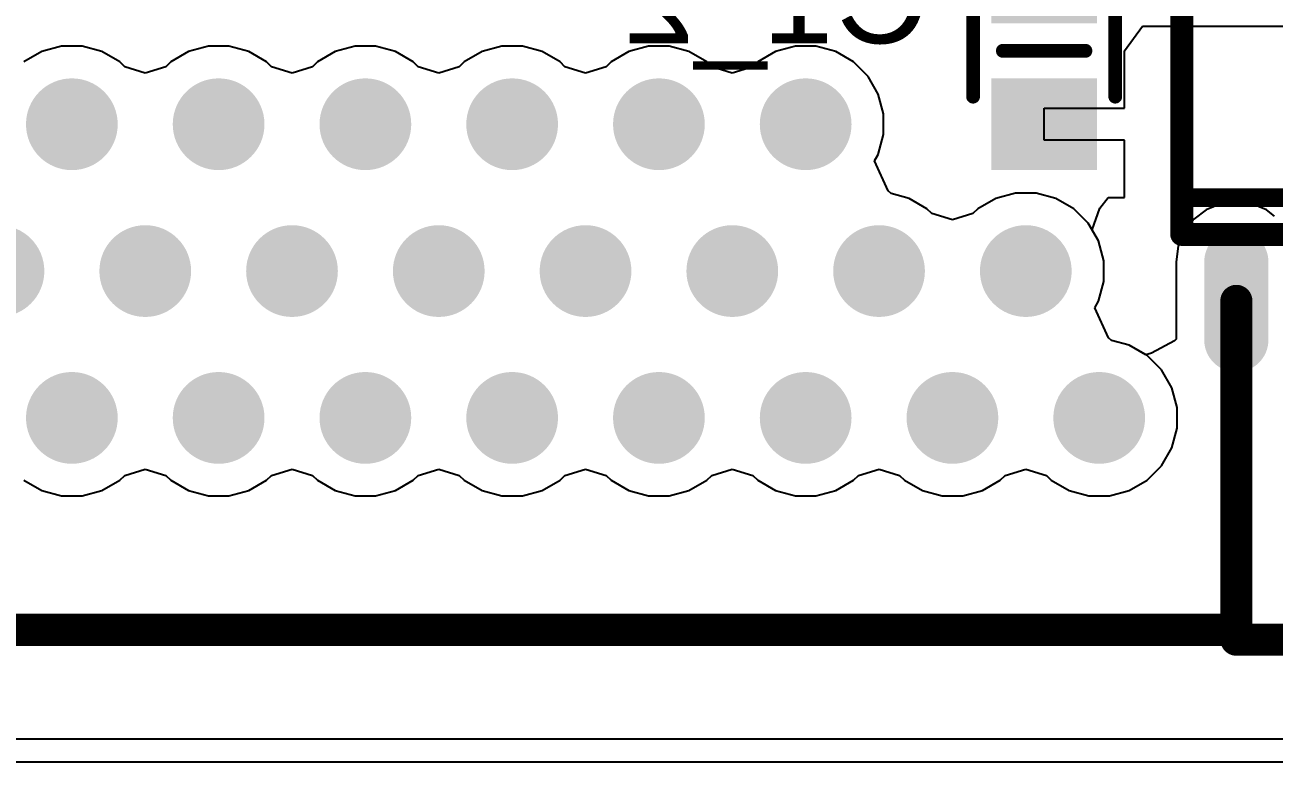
# Model space of a CAD drawing. Header units: inches. Extents: x 0 to 106, y 0 to 106.
# Drawn here: x 44.89 to 58.51, y 57.25 to 65.28 of the extents above; entities that cross this region are included whole.
import ezdxf

# ---------------------------------------------------------------- set-up
doc = ezdxf.new("R2010")
doc.units = ezdxf.units.IN
for name, color, linetype in [('Bottom Layer', 5, 'Continuous'), ('Bottom Overlay', 54, 'Continuous'), ('Bottom Paste', 16, 'Continuous'), ('Bottom Solder', 6, 'Continuous'), ('Layer 1', 16, 'Continuous'), ('Layer 2', 76, 'Continuous'), ('Mechanical 13', 56, 'Continuous'), ('Top Layer', 1, 'Continuous'), ('Via Holes', 16, 'Continuous')]:
    doc.layers.add(name, color=color, linetype=linetype)
doc.styles.add('Arial', font='', dxfattribs={"height": 0.2})
doc.styles.get('Arial').set_extended_font_data('Arial')

# ---------------------------------------------------------------- blocks, each defined once
blk = doc.blocks.new('SOIC_8_B_341')
at = {"layer": 'Bottom Layer'}
h = blk.add_hatch(color=5, dxfattribs=at)
edge = h.paths.add_edge_path()
edge.add_arc((-3.15, 1.905), 0.3, 90, 270)
edge.add_line((-3.15, 1.605), (-2.3, 1.605))
edge.add_arc((-2.3, 1.905), 0.3, 270, 450)
edge.add_line((-2.3, 2.205), (-3.15, 2.205))
h = blk.add_hatch(color=5, dxfattribs=at)
edge = h.paths.add_edge_path()
edge.add_arc((2.3, 1.905), 0.3, 90, 270)
edge.add_line((2.3, 1.605), (3.15, 1.605))
edge.add_arc((3.15, 1.905), 0.3, 270, 450)
edge.add_line((3.15, 2.205), (2.3, 2.205))
h = blk.add_hatch(color=5, dxfattribs=at)
edge = h.paths.add_edge_path()
edge.add_arc((-3.15, 0.635), 0.3, 90, 270)
edge.add_line((-3.15, 0.335), (-2.3, 0.335))
edge.add_arc((-2.3, 0.635), 0.3, 270, 450)
edge.add_line((-2.3, 0.935), (-3.15, 0.935))
h = blk.add_hatch(color=5, dxfattribs=at)
edge = h.paths.add_edge_path()
edge.add_arc((2.3, 0.635), 0.3, 90, 270)
edge.add_line((2.3, 0.335), (3.15, 0.335))
edge.add_arc((3.15, 0.635), 0.3, 270, 450)
edge.add_line((3.15, 0.935), (2.3, 0.935))
h = blk.add_hatch(color=5, dxfattribs=at)
edge = h.paths.add_edge_path()
edge.add_arc((-3.15, -0.635), 0.3, 90, 270)
edge.add_line((-3.15, -0.935), (-2.3, -0.935))
edge.add_arc((-2.3, -0.635), 0.3, 270, 450)
edge.add_line((-2.3, -0.335), (-3.15, -0.335))
h = blk.add_hatch(color=5, dxfattribs=at)
edge = h.paths.add_edge_path()
edge.add_arc((2.3, -0.635), 0.3, 90, 270)
edge.add_line((2.3, -0.935), (3.15, -0.935))
edge.add_arc((3.15, -0.635), 0.3, 270, 450)
edge.add_line((3.15, -0.335), (2.3, -0.335))
blk.add_hatch(color=5, dxfattribs=at).paths.add_polyline_path([(-2, -1.605), (-2, -2.205), (-3.45, -2.205), (-3.45, -1.605)])
h = blk.add_hatch(color=5, dxfattribs=at)
edge = h.paths.add_edge_path()
edge.add_arc((2.3, -1.905), 0.3, 90, 270)
edge.add_line((2.3, -2.205), (3.15, -2.205))
edge.add_arc((3.15, -1.905), 0.3, 270, 450)
edge.add_line((3.15, -1.605), (2.3, -1.605))
at = {"layer": 'Bottom Paste'}
h = blk.add_hatch(color=16, dxfattribs=at)
edge = h.paths.add_edge_path()
edge.add_arc((-3.15, 1.905), 0.3, 90, 270)
edge.add_line((-3.15, 1.605), (-2.3, 1.605))
edge.add_arc((-2.3, 1.905), 0.3, 270, 450)
edge.add_line((-2.3, 2.205), (-3.15, 2.205))
h = blk.add_hatch(color=16, dxfattribs=at)
edge = h.paths.add_edge_path()
edge.add_arc((2.3, 1.905), 0.3, 90, 270)
edge.add_line((2.3, 1.605), (3.15, 1.605))
edge.add_arc((3.15, 1.905), 0.3, 270, 450)
edge.add_line((3.15, 2.205), (2.3, 2.205))
h = blk.add_hatch(color=16, dxfattribs=at)
edge = h.paths.add_edge_path()
edge.add_arc((-3.15, 0.635), 0.3, 90, 270)
edge.add_line((-3.15, 0.335), (-2.3, 0.335))
edge.add_arc((-2.3, 0.635), 0.3, 270, 450)
edge.add_line((-2.3, 0.935), (-3.15, 0.935))
h = blk.add_hatch(color=16, dxfattribs=at)
edge = h.paths.add_edge_path()
edge.add_arc((2.3, 0.635), 0.3, 90, 270)
edge.add_line((2.3, 0.335), (3.15, 0.335))
edge.add_arc((3.15, 0.635), 0.3, 270, 450)
edge.add_line((3.15, 0.935), (2.3, 0.935))
h = blk.add_hatch(color=16, dxfattribs=at)
edge = h.paths.add_edge_path()
edge.add_arc((-3.15, -0.635), 0.3, 90, 270)
edge.add_line((-3.15, -0.935), (-2.3, -0.935))
edge.add_arc((-2.3, -0.635), 0.3, 270, 450)
edge.add_line((-2.3, -0.335), (-3.15, -0.335))
h = blk.add_hatch(color=16, dxfattribs=at)
edge = h.paths.add_edge_path()
edge.add_arc((2.3, -0.635), 0.3, 90, 270)
edge.add_line((2.3, -0.935), (3.15, -0.935))
edge.add_arc((3.15, -0.635), 0.3, 270, 450)
edge.add_line((3.15, -0.335), (2.3, -0.335))
blk.add_hatch(color=16, dxfattribs=at).paths.add_polyline_path([(-2, -1.605), (-2, -2.205), (-3.45, -2.205), (-3.45, -1.605)])
h = blk.add_hatch(color=16, dxfattribs=at)
edge = h.paths.add_edge_path()
edge.add_arc((2.3, -1.905), 0.3, 90, 270)
edge.add_line((2.3, -2.205), (3.15, -2.205))
edge.add_arc((3.15, -1.905), 0.3, 270, 450)
edge.add_line((3.15, -1.605), (2.3, -1.605))
at = {"layer": 'Bottom Solder'}
h = blk.add_hatch(color=6, dxfattribs=at)
edge = h.paths.add_edge_path()
edge.add_arc((-3.15, 1.905), 0.35, 90, 270)
edge.add_line((-3.15, 1.555), (-2.3, 1.555))
edge.add_arc((-2.3, 1.905), 0.35, 270, 450)
edge.add_line((-2.3, 2.255), (-3.15, 2.255))
h = blk.add_hatch(color=6, dxfattribs=at)
edge = h.paths.add_edge_path()
edge.add_arc((2.3, 1.905), 0.35, 90, 270)
edge.add_line((2.3, 1.555), (3.15, 1.555))
edge.add_arc((3.15, 1.905), 0.35, 270, 450)
edge.add_line((3.15, 2.255), (2.3, 2.255))
h = blk.add_hatch(color=6, dxfattribs=at)
edge = h.paths.add_edge_path()
edge.add_arc((-3.15, 0.635), 0.35, 90, 270)
edge.add_line((-3.15, 0.285), (-2.3, 0.285))
edge.add_arc((-2.3, 0.635), 0.35, 270, 450)
edge.add_line((-2.3, 0.985), (-3.15, 0.985))
h = blk.add_hatch(color=6, dxfattribs=at)
edge = h.paths.add_edge_path()
edge.add_arc((2.3, 0.635), 0.35, 90, 270)
edge.add_line((2.3, 0.285), (3.15, 0.285))
edge.add_arc((3.15, 0.635), 0.35, 270, 450)
edge.add_line((3.15, 0.985), (2.3, 0.985))
h = blk.add_hatch(color=6, dxfattribs=at)
edge = h.paths.add_edge_path()
edge.add_arc((-3.15, -0.635), 0.35, 90, 270)
edge.add_line((-3.15, -0.985), (-2.3, -0.985))
edge.add_arc((-2.3, -0.635), 0.35, 270, 450)
edge.add_line((-2.3, -0.285), (-3.15, -0.285))
h = blk.add_hatch(color=6, dxfattribs=at)
edge = h.paths.add_edge_path()
edge.add_arc((2.3, -0.635), 0.35, 90, 270)
edge.add_line((2.3, -0.985), (3.15, -0.985))
edge.add_arc((3.15, -0.635), 0.35, 270, 450)
edge.add_line((3.15, -0.285), (2.3, -0.285))
blk.add_hatch(color=6, dxfattribs=at).paths.add_polyline_path([(-1.95, -1.555), (-1.95, -2.255), (-3.5, -2.255), (-3.5, -1.555)])
h = blk.add_hatch(color=6, dxfattribs=at)
edge = h.paths.add_edge_path()
edge.add_arc((2.3, -1.905), 0.35, 90, 270)
edge.add_line((2.3, -2.255), (3.15, -2.255))
edge.add_arc((3.15, -1.905), 0.35, 270, 450)
edge.add_line((3.15, -1.555), (2.3, -1.555))
at = {"layer": 'Bottom Overlay'}
for points in [[(-1.6, 2.5, 0.2, 0.2, 0), (1.6, 2.5, 0.2, 0.2, 0)], [(-1.6, 2.5, 0.2, 0.2, 0), (-1.6, -2.5, 0.2, 0.2, 0)], [(1.6, 2.5, 0.2, 0.2, 0), (1.6, -2.5, 0.2, 0.2, 0)], [(-1.6, -2.5, 0.2, 0.2, 0), (1.6, -2.5, 0.2, 0.2, 0)]]:
    blk.add_lwpolyline(points, format="xyseb", dxfattribs=at)
for points in [[(-1.65, 2.5, 0.1, 0.1, 1), (-1.55, 2.5, 0.1, 0.1, 1)], [(-1.65, 2.5, 0.1, 0.1, 1), (-1.55, 2.5, 0.1, 0.1, 1)], [(1.55, 2.5, 0.1, 0.1, 1), (1.65, 2.5, 0.1, 0.1, 1)], [(1.55, 2.5, 0.1, 0.1, 1), (1.65, 2.5, 0.1, 0.1, 1)], [(-0.3, -1.5, 0.6, 0.6, 1), (-0.9, -1.5, 0.6, 0.6, 1)], [(-1.05, -1.5, 0.3, 0.3, 1), (-0.75, -1.5, 0.3, 0.3, 1)], [(-0.45, -1.5, 0.3, 0.3, 1), (-0.15, -1.5, 0.3, 0.3, 1)], [(-1.65, -2.5, 0.1, 0.1, 1), (-1.55, -2.5, 0.1, 0.1, 1)], [(-1.65, -2.5, 0.1, 0.1, 1), (-1.55, -2.5, 0.1, 0.1, 1)], [(1.55, -2.5, 0.1, 0.1, 1), (1.65, -2.5, 0.1, 0.1, 1)], [(1.55, -2.5, 0.1, 0.1, 1), (1.65, -2.5, 0.1, 0.1, 1)], [(-2.6, -2.755, 0.25, 0.25, 1), (-2.85, -2.755, 0.25, 0.25, 1)], [(-2.913, -2.755, 0.125, 0.125, 1), (-2.788, -2.755, 0.125, 0.125, 1)], [(-2.662, -2.755, 0.125, 0.125, 1), (-2.538, -2.755, 0.125, 0.125, 1)]]:
    blk.add_lwpolyline(points, format="xyseb", close=True, dxfattribs=at)
at = {"layer": 'Mechanical 13'}
for points in [[(-2, 2.5, 0.25, 0.25, 0), (-2, -2.5, 0.25, 0.25, 0)], [(-2, 2.5, 0.25, 0.25, 0), (2, 2.5, 0.25, 0.25, 0)], [(2, 2.5, 0.25, 0.25, 0), (2, -2.5, 0.25, 0.25, 0)], [(-2, -2.5, 0.25, 0.25, 0), (2, -2.5, 0.25, 0.25, 0)]]:
    blk.add_lwpolyline(points, format="xyseb", dxfattribs=at)
for points in [[(-2.063, 2.5, 0.125, 0.125, 1), (-1.938, 2.5, 0.125, 0.125, 1)], [(-2.063, 2.5, 0.125, 0.125, 1), (-1.938, 2.5, 0.125, 0.125, 1)], [(1.937, 2.5, 0.125, 0.125, 1), (2.062, 2.5, 0.125, 0.125, 1)], [(1.937, 2.5, 0.125, 0.125, 1), (2.062, 2.5, 0.125, 0.125, 1)], [(-0.525, -1.525, 0.25, 0.25, 1), (-1.525, -1.525, 0.25, 0.25, 1)], [(-1.587, -1.525, 0.125, 0.125, 1), (-1.463, -1.525, 0.125, 0.125, 1)], [(-0.588, -1.525, 0.125, 0.125, 1), (-0.463, -1.525, 0.125, 0.125, 1)], [(-2.063, -2.5, 0.125, 0.125, 1), (-1.938, -2.5, 0.125, 0.125, 1)], [(-2.063, -2.5, 0.125, 0.125, 1), (-1.938, -2.5, 0.125, 0.125, 1)], [(1.937, -2.5, 0.125, 0.125, 1), (2.062, -2.5, 0.125, 0.125, 1)], [(1.937, -2.5, 0.125, 0.125, 1), (2.062, -2.5, 0.125, 0.125, 1)]]:
    blk.add_lwpolyline(points, format="xyseb", close=True, dxfattribs=at)
blk = doc.blocks.new('0603C_B_349')
at = {"layer": 'Bottom Layer'}
for points in [[(-0.35, 0.525), (-0.35, -0.525), (-1.25, -0.525), (-1.25, 0.525)], [(1.25, 0.525), (1.25, -0.525), (0.35, -0.525), (0.35, 0.525)]]:
    blk.add_hatch(color=5, dxfattribs=at).paths.add_polyline_path(points)
at = {"layer": 'Bottom Paste'}
for points in [[(-0.35, 0.525), (-0.35, -0.525), (-1.25, -0.525), (-1.25, 0.525)], [(1.25, 0.525), (1.25, -0.525), (0.35, -0.525), (0.35, 0.525)]]:
    blk.add_hatch(color=16, dxfattribs=at).paths.add_polyline_path(points)
at = {"layer": 'Bottom Solder'}
for points in [[(-0.3, 0.575), (-0.3, -0.575), (-1.3, -0.575), (-1.3, 0.575)], [(1.3, 0.575), (1.3, -0.575), (0.3, -0.575), (0.3, 0.575)]]:
    blk.add_hatch(color=6, dxfattribs=at).paths.add_polyline_path(points)
at = {"layer": 'Bottom Overlay'}
for points in [[(-0.5, 0.775, 0.15, 0.15, 0), (0.5, 0.775, 0.15, 0.15, 0)], [(0, 0.45, 0.15, 0.15, 0), (0, -0.45, 0.15, 0.15, 0)], [(-0.5, -0.775, 0.15, 0.15, 0), (0.5, -0.775, 0.15, 0.15, 0)]]:
    blk.add_lwpolyline(points, format="xyseb", dxfattribs=at)
for points in [[(-0.537, 0.775, 0.075, 0.075, 1), (-0.462, 0.775, 0.075, 0.075, 1)], [(0.462, 0.775, 0.075, 0.075, 1), (0.537, 0.775, 0.075, 0.075, 1)], [(-0.038, 0.45, 0.075, 0.075, 1), (0.038, 0.45, 0.075, 0.075, 1)], [(-0.038, -0.45, 0.075, 0.075, 1), (0.038, -0.45, 0.075, 0.075, 1)], [(-0.537, -0.775, 0.075, 0.075, 1), (-0.462, -0.775, 0.075, 0.075, 1)], [(0.462, -0.775, 0.075, 0.075, 1), (0.537, -0.775, 0.075, 0.075, 1)]]:
    blk.add_lwpolyline(points, format="xyseb", close=True, dxfattribs=at)

msp = doc.modelspace()

# ---------------------------------------------------------------- hatches: boundary and pattern name
at = {"layer": 'Bottom Layer'}
h = msp.add_hatch(color=5, dxfattribs=at)
edge = h.paths.add_edge_path()
edge.add_arc((45.4, 64.2), 0.5, 0, 360)
h = msp.add_hatch(color=5, dxfattribs=at)
edge = h.paths.add_edge_path()
edge.add_arc((47, 64.2), 0.5, 0, 360)
h = msp.add_hatch(color=5, dxfattribs=at)
edge = h.paths.add_edge_path()
edge.add_arc((48.6, 64.2), 0.5, 0, 360)
h = msp.add_hatch(color=5, dxfattribs=at)
edge = h.paths.add_edge_path()
edge.add_arc((50.2, 64.2), 0.5, 0, 360)
h = msp.add_hatch(color=5, dxfattribs=at)
edge = h.paths.add_edge_path()
edge.add_arc((51.8, 64.2), 0.5, 0, 360)
h = msp.add_hatch(color=5, dxfattribs=at)
edge = h.paths.add_edge_path()
edge.add_arc((53.4, 64.2), 0.5, 0, 360)
h = msp.add_hatch(color=5, dxfattribs=at)
edge = h.paths.add_edge_path()
edge.add_arc((44.6, 62.6), 0.5, 0, 360)
h = msp.add_hatch(color=5, dxfattribs=at)
edge = h.paths.add_edge_path()
edge.add_arc((46.2, 62.6), 0.5, 0, 360)
h = msp.add_hatch(color=5, dxfattribs=at)
edge = h.paths.add_edge_path()
edge.add_arc((47.8, 62.6), 0.5, 0, 360)
h = msp.add_hatch(color=5, dxfattribs=at)
edge = h.paths.add_edge_path()
edge.add_arc((49.4, 62.6), 0.5, 0, 360)
h = msp.add_hatch(color=5, dxfattribs=at)
edge = h.paths.add_edge_path()
edge.add_arc((51, 62.6), 0.5, 0, 360)
h = msp.add_hatch(color=5, dxfattribs=at)
edge = h.paths.add_edge_path()
edge.add_arc((52.6, 62.6), 0.5, 0, 360)
h = msp.add_hatch(color=5, dxfattribs=at)
edge = h.paths.add_edge_path()
edge.add_arc((54.2, 62.6), 0.5, 0, 360)
h = msp.add_hatch(color=5, dxfattribs=at)
edge = h.paths.add_edge_path()
edge.add_arc((55.8, 62.6), 0.5, 0, 360)
h = msp.add_hatch(color=5, dxfattribs=at)
edge = h.paths.add_edge_path()
edge.add_arc((45.4, 61), 0.5, 0, 360)
h = msp.add_hatch(color=5, dxfattribs=at)
edge = h.paths.add_edge_path()
edge.add_arc((47, 61), 0.5, 0, 360)
h = msp.add_hatch(color=5, dxfattribs=at)
edge = h.paths.add_edge_path()
edge.add_arc((48.6, 61), 0.5, 0, 360)
h = msp.add_hatch(color=5, dxfattribs=at)
edge = h.paths.add_edge_path()
edge.add_arc((50.2, 61), 0.5, 0, 360)
h = msp.add_hatch(color=5, dxfattribs=at)
edge = h.paths.add_edge_path()
edge.add_arc((51.8, 61), 0.5, 0, 360)
h = msp.add_hatch(color=5, dxfattribs=at)
edge = h.paths.add_edge_path()
edge.add_arc((53.4, 61), 0.5, 0, 360)
h = msp.add_hatch(color=5, dxfattribs=at)
edge = h.paths.add_edge_path()
edge.add_arc((55, 61), 0.5, 0, 360)
h = msp.add_hatch(color=5, dxfattribs=at)
edge = h.paths.add_edge_path()
edge.add_arc((56.6, 61), 0.5, 0, 360)
at = {"layer": 'Layer 1'}
h = msp.add_hatch(color=16, dxfattribs=at)
edge = h.paths.add_edge_path()
edge.add_arc((45.4, 64.2), 0.5, 0, 360)
h = msp.add_hatch(color=16, dxfattribs=at)
edge = h.paths.add_edge_path()
edge.add_arc((47, 64.2), 0.5, 0, 360)
h = msp.add_hatch(color=16, dxfattribs=at)
edge = h.paths.add_edge_path()
edge.add_arc((48.6, 64.2), 0.5, 0, 360)
h = msp.add_hatch(color=16, dxfattribs=at)
edge = h.paths.add_edge_path()
edge.add_arc((50.2, 64.2), 0.5, 0, 360)
h = msp.add_hatch(color=16, dxfattribs=at)
edge = h.paths.add_edge_path()
edge.add_arc((51.8, 64.2), 0.5, 0, 360)
h = msp.add_hatch(color=16, dxfattribs=at)
edge = h.paths.add_edge_path()
edge.add_arc((53.4, 64.2), 0.5, 0, 360)
h = msp.add_hatch(color=16, dxfattribs=at)
edge = h.paths.add_edge_path()
edge.add_arc((44.6, 62.6), 0.5, 0, 360)
h = msp.add_hatch(color=16, dxfattribs=at)
edge = h.paths.add_edge_path()
edge.add_arc((46.2, 62.6), 0.5, 0, 360)
h = msp.add_hatch(color=16, dxfattribs=at)
edge = h.paths.add_edge_path()
edge.add_arc((47.8, 62.6), 0.5, 0, 360)
h = msp.add_hatch(color=16, dxfattribs=at)
edge = h.paths.add_edge_path()
edge.add_arc((49.4, 62.6), 0.5, 0, 360)
h = msp.add_hatch(color=16, dxfattribs=at)
edge = h.paths.add_edge_path()
edge.add_arc((51, 62.6), 0.5, 0, 360)
h = msp.add_hatch(color=16, dxfattribs=at)
edge = h.paths.add_edge_path()
edge.add_arc((52.6, 62.6), 0.5, 0, 360)
h = msp.add_hatch(color=16, dxfattribs=at)
edge = h.paths.add_edge_path()
edge.add_arc((54.2, 62.6), 0.5, 0, 360)
h = msp.add_hatch(color=16, dxfattribs=at)
edge = h.paths.add_edge_path()
edge.add_arc((55.8, 62.6), 0.5, 0, 360)
h = msp.add_hatch(color=16, dxfattribs=at)
edge = h.paths.add_edge_path()
edge.add_arc((45.4, 61), 0.5, 0, 360)
h = msp.add_hatch(color=16, dxfattribs=at)
edge = h.paths.add_edge_path()
edge.add_arc((47, 61), 0.5, 0, 360)
h = msp.add_hatch(color=16, dxfattribs=at)
edge = h.paths.add_edge_path()
edge.add_arc((48.6, 61), 0.5, 0, 360)
h = msp.add_hatch(color=16, dxfattribs=at)
edge = h.paths.add_edge_path()
edge.add_arc((50.2, 61), 0.5, 0, 360)
h = msp.add_hatch(color=16, dxfattribs=at)
edge = h.paths.add_edge_path()
edge.add_arc((51.8, 61), 0.5, 0, 360)
h = msp.add_hatch(color=16, dxfattribs=at)
edge = h.paths.add_edge_path()
edge.add_arc((53.4, 61), 0.5, 0, 360)
h = msp.add_hatch(color=16, dxfattribs=at)
edge = h.paths.add_edge_path()
edge.add_arc((55, 61), 0.5, 0, 360)
h = msp.add_hatch(color=16, dxfattribs=at)
edge = h.paths.add_edge_path()
edge.add_arc((56.6, 61), 0.5, 0, 360)
at = {"layer": 'Layer 2'}
h = msp.add_hatch(color=76, dxfattribs=at)
edge = h.paths.add_edge_path()
edge.add_arc((45.4, 64.2), 0.5, 0, 360)
h = msp.add_hatch(color=76, dxfattribs=at)
edge = h.paths.add_edge_path()
edge.add_arc((47, 64.2), 0.5, 0, 360)
h = msp.add_hatch(color=76, dxfattribs=at)
edge = h.paths.add_edge_path()
edge.add_arc((48.6, 64.2), 0.5, 0, 360)
h = msp.add_hatch(color=76, dxfattribs=at)
edge = h.paths.add_edge_path()
edge.add_arc((50.2, 64.2), 0.5, 0, 360)
h = msp.add_hatch(color=76, dxfattribs=at)
edge = h.paths.add_edge_path()
edge.add_arc((51.8, 64.2), 0.5, 0, 360)
h = msp.add_hatch(color=76, dxfattribs=at)
edge = h.paths.add_edge_path()
edge.add_arc((53.4, 64.2), 0.5, 0, 360)
h = msp.add_hatch(color=76, dxfattribs=at)
edge = h.paths.add_edge_path()
edge.add_arc((44.6, 62.6), 0.5, 0, 360)
h = msp.add_hatch(color=76, dxfattribs=at)
edge = h.paths.add_edge_path()
edge.add_arc((46.2, 62.6), 0.5, 0, 360)
h = msp.add_hatch(color=76, dxfattribs=at)
edge = h.paths.add_edge_path()
edge.add_arc((47.8, 62.6), 0.5, 0, 360)
h = msp.add_hatch(color=76, dxfattribs=at)
edge = h.paths.add_edge_path()
edge.add_arc((49.4, 62.6), 0.5, 0, 360)
h = msp.add_hatch(color=76, dxfattribs=at)
edge = h.paths.add_edge_path()
edge.add_arc((51, 62.6), 0.5, 0, 360)
h = msp.add_hatch(color=76, dxfattribs=at)
edge = h.paths.add_edge_path()
edge.add_arc((52.6, 62.6), 0.5, 0, 360)
h = msp.add_hatch(color=76, dxfattribs=at)
edge = h.paths.add_edge_path()
edge.add_arc((54.2, 62.6), 0.5, 0, 360)
h = msp.add_hatch(color=76, dxfattribs=at)
edge = h.paths.add_edge_path()
edge.add_arc((55.8, 62.6), 0.5, 0, 360)
h = msp.add_hatch(color=76, dxfattribs=at)
edge = h.paths.add_edge_path()
edge.add_arc((45.4, 61), 0.5, 0, 360)
h = msp.add_hatch(color=76, dxfattribs=at)
edge = h.paths.add_edge_path()
edge.add_arc((47, 61), 0.5, 0, 360)
h = msp.add_hatch(color=76, dxfattribs=at)
edge = h.paths.add_edge_path()
edge.add_arc((48.6, 61), 0.5, 0, 360)
h = msp.add_hatch(color=76, dxfattribs=at)
edge = h.paths.add_edge_path()
edge.add_arc((50.2, 61), 0.5, 0, 360)
h = msp.add_hatch(color=76, dxfattribs=at)
edge = h.paths.add_edge_path()
edge.add_arc((51.8, 61), 0.5, 0, 360)
h = msp.add_hatch(color=76, dxfattribs=at)
edge = h.paths.add_edge_path()
edge.add_arc((53.4, 61), 0.5, 0, 360)
h = msp.add_hatch(color=76, dxfattribs=at)
edge = h.paths.add_edge_path()
edge.add_arc((55, 61), 0.5, 0, 360)
h = msp.add_hatch(color=76, dxfattribs=at)
edge = h.paths.add_edge_path()
edge.add_arc((56.6, 61), 0.5, 0, 360)
at = {"layer": 'Top Layer'}
h = msp.add_hatch(color=1, dxfattribs=at)
edge = h.paths.add_edge_path()
edge.add_arc((45.4, 64.2), 0.5, 0, 360)
h = msp.add_hatch(color=1, dxfattribs=at)
edge = h.paths.add_edge_path()
edge.add_arc((47, 64.2), 0.5, 0, 360)
h = msp.add_hatch(color=1, dxfattribs=at)
edge = h.paths.add_edge_path()
edge.add_arc((48.6, 64.2), 0.5, 0, 360)
h = msp.add_hatch(color=1, dxfattribs=at)
edge = h.paths.add_edge_path()
edge.add_arc((50.2, 64.2), 0.5, 0, 360)
h = msp.add_hatch(color=1, dxfattribs=at)
edge = h.paths.add_edge_path()
edge.add_arc((51.8, 64.2), 0.5, 0, 360)
h = msp.add_hatch(color=1, dxfattribs=at)
edge = h.paths.add_edge_path()
edge.add_arc((53.4, 64.2), 0.5, 0, 360)
h = msp.add_hatch(color=1, dxfattribs=at)
edge = h.paths.add_edge_path()
edge.add_arc((44.6, 62.6), 0.5, 0, 360)
h = msp.add_hatch(color=1, dxfattribs=at)
edge = h.paths.add_edge_path()
edge.add_arc((46.2, 62.6), 0.5, 0, 360)
h = msp.add_hatch(color=1, dxfattribs=at)
edge = h.paths.add_edge_path()
edge.add_arc((47.8, 62.6), 0.5, 0, 360)
h = msp.add_hatch(color=1, dxfattribs=at)
edge = h.paths.add_edge_path()
edge.add_arc((49.4, 62.6), 0.5, 0, 360)
h = msp.add_hatch(color=1, dxfattribs=at)
edge = h.paths.add_edge_path()
edge.add_arc((51, 62.6), 0.5, 0, 360)
h = msp.add_hatch(color=1, dxfattribs=at)
edge = h.paths.add_edge_path()
edge.add_arc((52.6, 62.6), 0.5, 0, 360)
h = msp.add_hatch(color=1, dxfattribs=at)
edge = h.paths.add_edge_path()
edge.add_arc((54.2, 62.6), 0.5, 0, 360)
h = msp.add_hatch(color=1, dxfattribs=at)
edge = h.paths.add_edge_path()
edge.add_arc((55.8, 62.6), 0.5, 0, 360)
h = msp.add_hatch(color=1, dxfattribs=at)
edge = h.paths.add_edge_path()
edge.add_arc((45.4, 61), 0.5, 0, 360)
h = msp.add_hatch(color=1, dxfattribs=at)
edge = h.paths.add_edge_path()
edge.add_arc((47, 61), 0.5, 0, 360)
h = msp.add_hatch(color=1, dxfattribs=at)
edge = h.paths.add_edge_path()
edge.add_arc((48.6, 61), 0.5, 0, 360)
h = msp.add_hatch(color=1, dxfattribs=at)
edge = h.paths.add_edge_path()
edge.add_arc((50.2, 61), 0.5, 0, 360)
h = msp.add_hatch(color=1, dxfattribs=at)
edge = h.paths.add_edge_path()
edge.add_arc((51.8, 61), 0.5, 0, 360)
h = msp.add_hatch(color=1, dxfattribs=at)
edge = h.paths.add_edge_path()
edge.add_arc((53.4, 61), 0.5, 0, 360)
h = msp.add_hatch(color=1, dxfattribs=at)
edge = h.paths.add_edge_path()
edge.add_arc((55, 61), 0.5, 0, 360)
h = msp.add_hatch(color=1, dxfattribs=at)
edge = h.paths.add_edge_path()
edge.add_arc((56.6, 61), 0.5, 0, 360)
at = {"layer": 'Via Holes'}
h = msp.add_hatch(color=7, dxfattribs=at)
edge = h.paths.add_edge_path()
edge.add_arc((45.4, 64.2), 0.25, 0, 360)
h = msp.add_hatch(color=7, dxfattribs=at)
edge = h.paths.add_edge_path()
edge.add_arc((47, 64.2), 0.25, 0, 360)
h = msp.add_hatch(color=7, dxfattribs=at)
edge = h.paths.add_edge_path()
edge.add_arc((48.6, 64.2), 0.25, 0, 360)
h = msp.add_hatch(color=7, dxfattribs=at)
edge = h.paths.add_edge_path()
edge.add_arc((50.2, 64.2), 0.25, 0, 360)
h = msp.add_hatch(color=7, dxfattribs=at)
edge = h.paths.add_edge_path()
edge.add_arc((51.8, 64.2), 0.25, 0, 360)
h = msp.add_hatch(color=7, dxfattribs=at)
edge = h.paths.add_edge_path()
edge.add_arc((53.4, 64.2), 0.25, 0, 360)
h = msp.add_hatch(color=7, dxfattribs=at)
edge = h.paths.add_edge_path()
edge.add_arc((46.2, 62.6), 0.25, 0, 360)
h = msp.add_hatch(color=7, dxfattribs=at)
edge = h.paths.add_edge_path()
edge.add_arc((47.8, 62.6), 0.25, 0, 360)
h = msp.add_hatch(color=7, dxfattribs=at)
edge = h.paths.add_edge_path()
edge.add_arc((49.4, 62.6), 0.25, 0, 360)
h = msp.add_hatch(color=7, dxfattribs=at)
edge = h.paths.add_edge_path()
edge.add_arc((51, 62.6), 0.25, 0, 360)
h = msp.add_hatch(color=7, dxfattribs=at)
edge = h.paths.add_edge_path()
edge.add_arc((52.6, 62.6), 0.25, 0, 360)
h = msp.add_hatch(color=7, dxfattribs=at)
edge = h.paths.add_edge_path()
edge.add_arc((54.2, 62.6), 0.25, 0, 360)
h = msp.add_hatch(color=7, dxfattribs=at)
edge = h.paths.add_edge_path()
edge.add_arc((55.8, 62.6), 0.25, 0, 360)
h = msp.add_hatch(color=7, dxfattribs=at)
edge = h.paths.add_edge_path()
edge.add_arc((45.4, 61), 0.25, 0, 360)
h = msp.add_hatch(color=7, dxfattribs=at)
edge = h.paths.add_edge_path()
edge.add_arc((47, 61), 0.25, 0, 360)
h = msp.add_hatch(color=7, dxfattribs=at)
edge = h.paths.add_edge_path()
edge.add_arc((48.6, 61), 0.25, 0, 360)
h = msp.add_hatch(color=7, dxfattribs=at)
edge = h.paths.add_edge_path()
edge.add_arc((50.2, 61), 0.25, 0, 360)
h = msp.add_hatch(color=7, dxfattribs=at)
edge = h.paths.add_edge_path()
edge.add_arc((51.8, 61), 0.25, 0, 360)
h = msp.add_hatch(color=7, dxfattribs=at)
edge = h.paths.add_edge_path()
edge.add_arc((53.4, 61), 0.25, 0, 360)
h = msp.add_hatch(color=7, dxfattribs=at)
edge = h.paths.add_edge_path()
edge.add_arc((55, 61), 0.25, 0, 360)
h = msp.add_hatch(color=7, dxfattribs=at)
edge = h.paths.add_edge_path()
edge.add_arc((56.6, 61), 0.25, 0, 360)

# ---------------------------------------------------------------- linework, layer by layer
at = {"layer": 'Bottom Layer'}
for p, q in [((56.875, 65), (57.071, 65.269)), ((57.071, 65.269), (60.851, 65.269)), ((56.875, 64.65), (56.875, 65)), ((56.875, 64.375), (56.875, 64.65)), ((56, 64.025), (56, 64.375)), ((56, 64.375), (56.875, 64.375)), ((56.875, 64.025), (56, 64.025)), ((56.875, 63.4), (56.875, 64.025)), ((56.607, 63.284), (56.697, 63.4)), ((56.697, 63.4), (56.875, 63.4)), ((57.925, 63.333), (57.767, 63.268)), ((58.095, 63.356), (57.925, 63.333)), ((58.265, 63.333), (58.095, 63.356)), ((58.423, 63.268), (58.265, 63.333)), ((56.522, 63.05), (56.607, 63.284)), ((57.767, 63.268), (57.631, 63.164)), ((58.512, 63.2), (58.423, 63.268)), ((56.592, 62.928), (56.522, 63.05)), ((57.631, 63.164), (57.527, 63.028)), ((56.65, 62.712), (56.592, 62.928)), ((57.527, 63.028), (57.462, 62.87)), ((57.462, 62.87), (57.439, 62.7)), ((56.65, 62.488), (56.65, 62.712)), ((57.439, 62.7), (57.439, 61.858)), ((56.592, 62.272), (56.65, 62.488)), ((56.551, 62.2), (56.592, 62.272)), ((56.701, 61.874), (56.551, 62.2)), ((56.733, 61.844), (56.701, 61.874)), ((56.928, 61.792), (56.733, 61.844)), ((57.421, 61.84), (57.172, 61.707)), ((57.439, 61.858), (57.421, 61.84)), ((57.108, 61.688), (56.928, 61.792)), ((57.172, 61.707), (57.108, 61.688))]:
    msp.add_line(p, q, dxfattribs=at)
for points in [[(58.095, 58.583, 0.35, 0.35, 0), (58.095, 62.275, 0.35, 0.35, 0)], [(38, 58.69, 0.35, 0.35, 0), (58.095, 58.69, 0.35, 0.35, 0)], [(58.095, 58.583, 0.35, 0.35, 0), (59.365, 58.583, 0.35, 0.35, 0)]]:
    msp.add_lwpolyline(points, format="xyseb", dxfattribs=at)
for points in [[(58.008, 62.275, 0.175, 0.175, 1), (58.183, 62.275, 0.175, 0.175, 1)], [(58.008, 58.69, 0.175, 0.175, 1), (58.183, 58.69, 0.175, 0.175, 1)], [(58.008, 58.583, 0.175, 0.175, 1), (58.183, 58.583, 0.175, 0.175, 1)], [(58.008, 58.583, 0.175, 0.175, 1), (58.183, 58.583, 0.175, 0.175, 1)]]:
    msp.add_lwpolyline(points, format="xyseb", close=True, dxfattribs=at)
at = {"layer": 'Layer 1'}
msp.add_line((60.057, 57.25), (13.285, 57.25), dxfattribs=at)
at = {"layer": 'Layer 2'}
for p, q in [((45.072, 64.992), (44.878, 64.88)), ((45.288, 65.05), (45.072, 64.992)), ((45.512, 65.05), (45.288, 65.05)), ((45.728, 64.992), (45.512, 65.05)), ((45.922, 64.88), (45.728, 64.992)), ((46.672, 64.992), (46.478, 64.88)), ((46.888, 65.05), (46.672, 64.992)), ((47.112, 65.05), (46.888, 65.05)), ((47.328, 64.992), (47.112, 65.05)), ((47.522, 64.88), (47.328, 64.992)), ((48.272, 64.992), (48.078, 64.88)), ((48.488, 65.05), (48.272, 64.992)), ((48.712, 65.05), (48.488, 65.05)), ((48.928, 64.992), (48.712, 65.05)), ((49.122, 64.88), (48.928, 64.992)), ((49.872, 64.992), (49.678, 64.88)), ((50.088, 65.05), (49.872, 64.992)), ((50.312, 65.05), (50.088, 65.05)), ((50.528, 64.992), (50.312, 65.05)), ((50.722, 64.88), (50.528, 64.992)), ((51.472, 64.992), (51.278, 64.88)), ((51.688, 65.05), (51.472, 64.992)), ((51.912, 65.05), (51.688, 65.05)), ((52.128, 64.992), (51.912, 65.05)), ((52.322, 64.88), (52.128, 64.992)), ((53.072, 64.992), (52.878, 64.88)), ((53.288, 65.05), (53.072, 64.992)), ((53.512, 65.05), (53.288, 65.05)), ((53.728, 64.992), (53.512, 65.05)), ((53.922, 64.88), (53.728, 64.992)), ((45.976, 64.826), (45.922, 64.88)), ((46.2, 64.758), (45.976, 64.826)), ((46.424, 64.826), (46.2, 64.758)), ((46.478, 64.88), (46.424, 64.826)), ((47.576, 64.826), (47.522, 64.88)), ((47.8, 64.758), (47.576, 64.826)), ((48.024, 64.826), (47.8, 64.758)), ((48.078, 64.88), (48.024, 64.826)), ((49.176, 64.826), (49.122, 64.88)), ((49.4, 64.758), (49.176, 64.826)), ((49.624, 64.826), (49.4, 64.758)), ((49.678, 64.88), (49.624, 64.826)), ((50.776, 64.826), (50.722, 64.88)), ((51, 64.758), (50.776, 64.826)), ((51.224, 64.826), (51, 64.758)), ((51.278, 64.88), (51.224, 64.826)), ((52.376, 64.826), (52.322, 64.88)), ((52.6, 64.758), (52.376, 64.826)), ((52.824, 64.826), (52.6, 64.758)), ((52.878, 64.88), (52.824, 64.826)), ((54.08, 64.722), (53.922, 64.88)), ((54.192, 64.528), (54.08, 64.722)), ((54.25, 64.312), (54.192, 64.528)), ((54.25, 64.088), (54.25, 64.312)), ((54.192, 63.872), (54.25, 64.088)), ((54.151, 63.8), (54.192, 63.872)), ((54.301, 63.474), (54.151, 63.8)), ((54.333, 63.444), (54.301, 63.474)), ((54.528, 63.392), (54.333, 63.444)), ((54.722, 63.28), (54.528, 63.392)), ((55.472, 63.392), (55.278, 63.28)), ((55.688, 63.45), (55.472, 63.392)), ((55.912, 63.45), (55.688, 63.45)), ((56.128, 63.392), (55.912, 63.45)), ((56.322, 63.28), (56.128, 63.392)), ((54.776, 63.226), (54.722, 63.28)), ((55, 63.158), (54.776, 63.226)), ((55.224, 63.226), (55, 63.158)), ((55.278, 63.28), (55.224, 63.226)), ((56.48, 63.122), (56.322, 63.28)), ((56.592, 62.928), (56.48, 63.122)), ((56.65, 62.712), (56.592, 62.928)), ((56.65, 62.488), (56.65, 62.712)), ((56.592, 62.272), (56.65, 62.488)), ((56.551, 62.2), (56.592, 62.272)), ((56.701, 61.874), (56.551, 62.2)), ((56.733, 61.844), (56.701, 61.874)), ((56.928, 61.792), (56.733, 61.844)), ((57.122, 61.68), (56.928, 61.792)), ((57.28, 61.522), (57.122, 61.68)), ((57.392, 61.328), (57.28, 61.522)), ((57.45, 61.112), (57.392, 61.328)), ((57.45, 60.888), (57.45, 61.112)), ((57.392, 60.672), (57.45, 60.888)), ((57.28, 60.478), (57.392, 60.672)), ((57.122, 60.32), (57.28, 60.478)), ((45.922, 60.32), (45.976, 60.374)), ((45.976, 60.374), (46.2, 60.442)), ((46.2, 60.442), (46.424, 60.374)), ((46.424, 60.374), (46.478, 60.32)), ((47.522, 60.32), (47.576, 60.374)), ((47.576, 60.374), (47.8, 60.442)), ((47.8, 60.442), (48.024, 60.374)), ((48.024, 60.374), (48.078, 60.32)), ((49.122, 60.32), (49.176, 60.374)), ((49.176, 60.374), (49.4, 60.442)), ((49.4, 60.442), (49.624, 60.374)), ((49.624, 60.374), (49.678, 60.32)), ((50.722, 60.32), (50.776, 60.374)), ((50.776, 60.374), (51, 60.442)), ((51, 60.442), (51.224, 60.374)), ((51.224, 60.374), (51.278, 60.32)), ((52.322, 60.32), (52.376, 60.374)), ((52.376, 60.374), (52.6, 60.442)), ((52.6, 60.442), (52.824, 60.374)), ((52.824, 60.374), (52.878, 60.32)), ((53.922, 60.32), (53.976, 60.374)), ((53.976, 60.374), (54.2, 60.442)), ((54.2, 60.442), (54.424, 60.374)), ((54.424, 60.374), (54.478, 60.32)), ((55.522, 60.32), (55.576, 60.374)), ((55.576, 60.374), (55.8, 60.442)), ((55.8, 60.442), (56.024, 60.374)), ((56.024, 60.374), (56.078, 60.32)), ((44.878, 60.32), (45.072, 60.208)), ((45.072, 60.208), (45.288, 60.15)), ((45.512, 60.15), (45.728, 60.208)), ((45.728, 60.208), (45.922, 60.32)), ((46.478, 60.32), (46.672, 60.208)), ((46.672, 60.208), (46.888, 60.15)), ((47.112, 60.15), (47.328, 60.208)), ((47.328, 60.208), (47.522, 60.32)), ((48.078, 60.32), (48.272, 60.208)), ((48.272, 60.208), (48.488, 60.15)), ((48.712, 60.15), (48.928, 60.208)), ((48.928, 60.208), (49.122, 60.32)), ((49.678, 60.32), (49.872, 60.208)), ((49.872, 60.208), (50.088, 60.15)), ((50.312, 60.15), (50.528, 60.208)), ((50.528, 60.208), (50.722, 60.32)), ((51.278, 60.32), (51.472, 60.208)), ((51.472, 60.208), (51.688, 60.15)), ((51.912, 60.15), (52.128, 60.208)), ((52.128, 60.208), (52.322, 60.32)), ((52.878, 60.32), (53.072, 60.208)), ((53.072, 60.208), (53.288, 60.15)), ((53.512, 60.15), (53.728, 60.208)), ((53.728, 60.208), (53.922, 60.32)), ((54.478, 60.32), (54.672, 60.208)), ((54.672, 60.208), (54.888, 60.15)), ((55.112, 60.15), (55.328, 60.208)), ((55.328, 60.208), (55.522, 60.32)), ((56.078, 60.32), (56.272, 60.208)), ((56.272, 60.208), (56.488, 60.15)), ((56.712, 60.15), (56.928, 60.208)), ((56.928, 60.208), (57.122, 60.32)), ((45.288, 60.15), (45.512, 60.15)), ((46.888, 60.15), (47.112, 60.15)), ((48.488, 60.15), (48.712, 60.15)), ((50.088, 60.15), (50.312, 60.15)), ((51.688, 60.15), (51.912, 60.15)), ((53.288, 60.15), (53.512, 60.15)), ((54.888, 60.15), (55.112, 60.15)), ((56.488, 60.15), (56.712, 60.15))]:
    msp.add_line(p, q, dxfattribs=at)
at = {"layer": 'Top Layer'}
msp.add_line((60.349, 57.5), (17, 57.5), dxfattribs=at)

# ---------------------------------------------------------------- block references
at = {"rotation": 90}
for name, p in [('SOIC_8_B_341', (60, 65)), ('0603C_B_349', (56, 65))]:
    msp.add_blockref(name, p, dxfattribs=at)

# ---------------------------------------------------------------- texts
at = {"layer": 'Bottom Overlay', "style": 'Arial', "text_generation_flag": 2}
msp.add_text('C1_2', height=1, dxfattribs=at).set_placement((54.749, 65.083))

doc.saveas('drawing.dxf')
